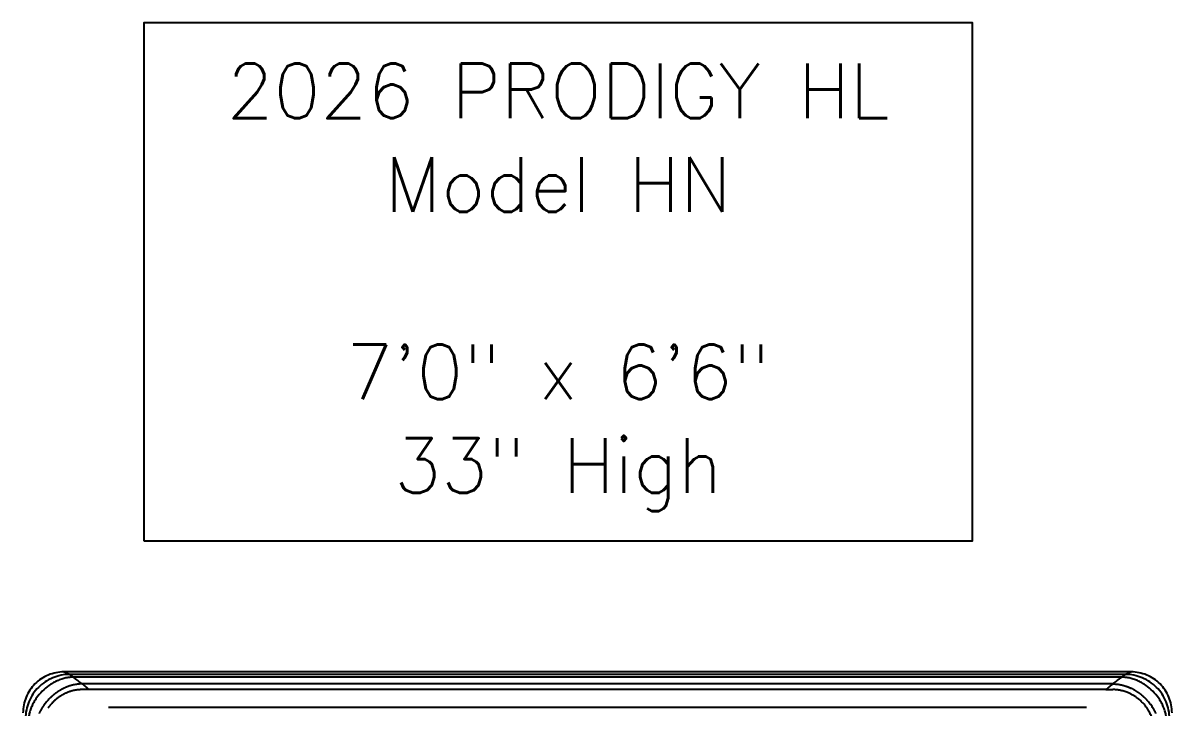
# Model space of a CAD drawing. Extents: x 0 to 84, y -21 to 126.
# Drawn here: x 0 to 84.1, y 75.5 to 125.6 of the extents above; entities that cross this region are included whole.
import ezdxf
from ezdxf.enums import TextEntityAlignment as Align

# ---------------------------------------------------------------- set-up
doc = ezdxf.new("R2010")
doc.units = 0
doc.header["$MEASUREMENT"] = 0
doc.layers.add('1', color=4, linetype='Continuous')
doc.layers.add('DIM', color=3, linetype='Continuous')
doc.styles.add('SIMPLEX', font='simplex')

# ---------------------------------------------------------------- blocks, each defined once
blk = doc.blocks.new('PRODIGY')
at = {"layer": '1', "color": 4, "linetype": 'Continuous', "lineweight": 25}
blk.add_line((81.097, 78.05), (2.999, 78.05), dxfattribs=at)
at = {"layer": '1', "color": 3, "linetype": 'Continuous', "lineweight": 25}
for p, q in [((80.68, 77.866), (3.416, 77.866)), ((80.404, 77.663), (3.693, 77.663)), ((79.771, 77.172), (4.326, 77.172)), ((4.581, 76.754), (4.328, 76.754)), ((4.835, 76.754), (4.581, 76.754)), ((79.262, 76.754), (4.835, 76.754)), ((6.248, 75.48), (39.402, 75.48)), ((39.402, 75.48), (47.723, 75.48)), ((47.723, 75.48), (77.849, 75.48))]:
    blk.add_line(p, q, dxfattribs=at)
at = {"layer": '1', "color": 3, "linetype": 'Continuous', "lineweight": 25, "flags": 128}
blk.add_lwpolyline([(79.642, 76.754), (79.705, 76.754), (79.768, 76.754)], dxfattribs=at)
at = {"layer": '1', "color": 4, "linetype": 'Continuous', "lineweight": 25}
for points in [[(2.999, 78.05), (2.803, 78.05), (2.41, 78.011), (1.844, 77.839), (1.322, 77.56), (0.865, 77.185), (0.489, 76.727), (0.21, 76.206), (0.039, 75.639), (0, 75.247), (0, 75.05)], [(84.097, 75.05), (84.097, 75.247), (84.058, 75.639), (83.886, 76.206), (83.607, 76.727), (83.232, 77.185), (82.774, 77.56), (82.253, 77.839), (81.686, 78.011), (81.294, 78.05), (81.097, 78.05)]]:
    blk.add_open_spline(points, degree=3, dxfattribs=at)
at = {"layer": '1', "color": 3, "linetype": 'Continuous', "lineweight": 25}
for points, knots in [([(3.416, 77.866), (3.205, 77.866), (2.993, 77.845), (2.579, 77.762), (2.375, 77.7), (1.985, 77.538), (1.798, 77.437), (1.446, 77.202), (1.118, 76.932), (0.848, 76.604), (0.613, 76.252), (0.512, 76.065), (0.35, 75.674), (0.288, 75.471), (0.205, 75.056), (0.184, 74.845), (0.184, 74.633)], [0, 0, 0, 0, 0.125, 0.125, 0.25, 0.25, 0.375, 0.375, 0.5, 0.625, 0.625, 0.75, 0.75, 0.875, 0.875, 1, 1, 1, 1]), ([(3.693, 77.663), (3.682, 77.663), (3.66, 77.663), (3.626, 77.662), (3.592, 77.661), (3.557, 77.66), (3.521, 77.658), (3.485, 77.655), (3.448, 77.652), (3.411, 77.648), (3.336, 77.64), (3.217, 77.623), (3.067, 77.592), (2.909, 77.55), (2.744, 77.498), (2.587, 77.437), (2.392, 77.35), (2.167, 77.231), (1.808, 76.998), (1.398, 76.651), (1.051, 76.242), (0.819, 75.883), (0.694, 75.646), (0.608, 75.45), (0.549, 75.296), (0.5, 75.143), (0.458, 74.985), (0.427, 74.832), (0.408, 74.704), (0.398, 74.609), (0.393, 74.543), (0.389, 74.478), (0.387, 74.417), (0.387, 74.376), (0.387, 74.357)], [0, 0, 0, 0, 0.006446, 0.013017, 0.019711, 0.026531, 0.033476, 0.040547, 0.047745, 0.055071, 0.062524, 0.09179, 0.12504, 0.152059, 0.187559, 0.226427, 0.25008, 0.312586, 0.375093, 0.499999, 0.624908, 0.687415, 0.749921, 0.781182, 0.812441, 0.846473, 0.87496, 0.908277, 0.937477, 0.950939, 0.963919, 0.97642, 0.988446, 1, 1, 1, 1]), ([(2.999, 78.05), (3.009, 78.047), (3.027, 78.04), (3.055, 78.03), (3.083, 78.02), (3.111, 78.009), (3.139, 77.998), (3.167, 77.987), (3.195, 77.975), (3.223, 77.962), (3.251, 77.95), (3.278, 77.937), (3.306, 77.923), (3.334, 77.91), (3.361, 77.896), (3.389, 77.881), (3.407, 77.871), (3.416, 77.866)], [0, 0, 0, 0, 0.067336, 0.134577, 0.201722, 0.268771, 0.335725, 0.402584, 0.469346, 0.536013, 0.602585, 0.66906, 0.73544, 0.801724, 0.867912, 0.934004, 1, 1, 1, 1]), ([(3.416, 77.866), (3.427, 77.859), (3.449, 77.845), (3.519, 77.794), (3.601, 77.733), (3.662, 77.687), (3.693, 77.663)], [0, 0, 0, 0, 0.249323, 0.499281, 0.749557, 1, 1, 1, 1]), ([(4.326, 77.172), (4.22, 77.255), (4.115, 77.337), (3.904, 77.501), (3.798, 77.582), (3.693, 77.663)], [0, 0, 0, 0, 0.5, 0.5, 1, 1, 1, 1]), ([(80.404, 77.663), (80.409, 77.667), (80.418, 77.674), (80.432, 77.685), (80.446, 77.695), (80.459, 77.705), (80.471, 77.714), (80.483, 77.723), (80.506, 77.741), (80.537, 77.764), (80.577, 77.794), (80.612, 77.82), (80.636, 77.837), (80.65, 77.847), (80.659, 77.852), (80.666, 77.857), (80.672, 77.861), (80.677, 77.864), (80.679, 77.865), (80.68, 77.866)], [0, 0, 0, 0, 0.0393665, 0.0775355, 0.1144965, 0.15024, 0.1847576, 0.2180418, 0.2500862, 0.3806191, 0.500067, 0.6302182, 0.7499662, 0.7940806, 0.8371451, 0.8792101, 0.9203318, 0.9605722, 1, 1, 1, 1]), ([(83.71, 74.357), (83.71, 74.368), (83.71, 74.39), (83.709, 74.423), (83.708, 74.457), (83.707, 74.492), (83.705, 74.528), (83.702, 74.563), (83.699, 74.6), (83.695, 74.637), (83.687, 74.711), (83.67, 74.828), (83.64, 74.977), (83.6, 75.133), (83.548, 75.297), (83.488, 75.451), (83.402, 75.646), (83.285, 75.872), (83.051, 76.235), (82.701, 76.649), (82.288, 76.999), (81.927, 77.232), (81.691, 77.357), (81.495, 77.443), (81.342, 77.501), (81.19, 77.55), (81.031, 77.591), (80.879, 77.622), (80.75, 77.641), (80.656, 77.651), (80.589, 77.657), (80.525, 77.661), (80.464, 77.663), (80.423, 77.663), (80.404, 77.663)], [0, 0, 0, 0, 0.006406, 0.012935, 0.019588, 0.026364, 0.033265, 0.040291, 0.047442, 0.05472, 0.062125, 0.091021, 0.123792, 0.150665, 0.185304, 0.224624, 0.24703, 0.309912, 0.373132, 0.499407, 0.625351, 0.688048, 0.750463, 0.78158, 0.812643, 0.846612, 0.875006, 0.908287, 0.937491, 0.95096, 0.963942, 0.97644, 0.988459, 1, 1, 1, 1]), ([(80.68, 77.866), (80.69, 77.871), (80.708, 77.881), (80.735, 77.896), (80.763, 77.91), (80.791, 77.923), (80.818, 77.937), (80.846, 77.95), (80.874, 77.962), (80.902, 77.975), (80.929, 77.987), (80.957, 77.998), (80.985, 78.009), (81.013, 78.02), (81.041, 78.03), (81.069, 78.04), (81.088, 78.047), (81.097, 78.05)], [0, 0, 0, 0, 0.065996, 0.132089, 0.198277, 0.264561, 0.330941, 0.397416, 0.463988, 0.530655, 0.597418, 0.664276, 0.73123, 0.798279, 0.865424, 0.932664, 1, 1, 1, 1]), ([(83.913, 74.633), (83.913, 74.845), (83.892, 75.056), (83.809, 75.471), (83.747, 75.674), (83.585, 76.065), (83.484, 76.252), (83.249, 76.604), (82.979, 76.932), (82.65, 77.202), (82.299, 77.437), (82.112, 77.538), (81.721, 77.7), (81.518, 77.762), (81.103, 77.845), (80.892, 77.866), (80.68, 77.866)], [0, 0, 0, 0, 0.125, 0.125, 0.25, 0.25, 0.375, 0.375, 0.5, 0.625, 0.625, 0.75, 0.75, 0.875, 0.875, 1, 1, 1, 1]), ([(3.035, 76.872), (3.023, 76.866), (3.001, 76.856), (2.967, 76.839), (2.933, 76.822), (2.9, 76.805), (2.867, 76.788), (2.834, 76.77), (2.801, 76.752), (2.768, 76.733), (2.736, 76.714), (2.703, 76.695), (2.671, 76.676), (2.639, 76.656), (2.607, 76.636), (2.575, 76.615), (2.544, 76.594), (2.513, 76.573), (2.481, 76.551), (2.45, 76.529), (2.42, 76.507), (2.389, 76.485), (2.359, 76.462), (2.328, 76.438), (2.298, 76.415), (2.268, 76.391), (2.238, 76.366), (2.209, 76.342), (2.179, 76.317), (2.15, 76.291), (2.121, 76.266), (2.092, 76.24), (2.063, 76.213), (2.035, 76.186), (2.006, 76.159), (1.978, 76.132), (1.919, 76.074), (1.832, 75.983), (1.721, 75.857), (1.615, 75.728), (1.534, 75.618), (1.473, 75.531), (1.431, 75.468), (1.39, 75.405), (1.351, 75.341), (1.314, 75.277), (1.277, 75.212), (1.243, 75.147), (1.21, 75.081), (1.189, 75.037), (1.178, 75.015)], [0, 0, 0, 0, 0.014028, 0.028053, 0.042075, 0.056098, 0.070123, 0.084151, 0.098184, 0.112224, 0.12627, 0.140327, 0.154393, 0.168472, 0.182564, 0.196672, 0.210795, 0.224937, 0.239097, 0.253279, 0.267481, 0.281707, 0.295957, 0.310233, 0.324536, 0.338868, 0.353231, 0.367625, 0.382052, 0.396514, 0.411011, 0.425546, 0.440118, 0.454731, 0.469384, 0.48408, 0.49882, 0.562091, 0.624853, 0.687215, 0.749288, 0.777729, 0.805999, 0.834109, 0.862068, 0.889888, 0.917579, 0.945153, 0.972623, 1, 1, 1, 1]), ([(4.326, 77.172), (4.325, 77.172), (4.322, 77.172), (4.317, 77.172), (4.313, 77.172), (4.308, 77.172), (4.304, 77.172), (4.299, 77.172), (4.295, 77.172), (4.29, 77.172), (4.286, 77.171), (4.281, 77.171), (4.276, 77.171), (4.272, 77.171), (4.267, 77.171), (4.262, 77.171), (4.258, 77.171), (4.253, 77.171), (4.248, 77.171), (4.231, 77.17), (4.202, 77.169), (4.146, 77.166), (4.078, 77.161), (3.968, 77.149), (3.831, 77.129), (3.702, 77.102), (3.605, 77.079), (3.541, 77.061), (3.477, 77.043), (3.414, 77.023), (3.35, 77.001), (3.287, 76.978), (3.223, 76.954), (3.16, 76.928), (3.097, 76.901), (3.056, 76.881), (3.035, 76.872)], [0, 0, 0, 0, 0.00326, 0.006541, 0.009845, 0.013171, 0.016518, 0.019887, 0.023278, 0.026691, 0.030125, 0.033582, 0.037062, 0.040564, 0.044088, 0.047635, 0.051204, 0.054796, 0.05841, 0.062047, 0.093061, 0.124126, 0.185979, 0.247837, 0.371563, 0.495806, 0.545206, 0.594776, 0.644537, 0.694507, 0.744715, 0.79518, 0.845919, 0.896954, 0.948307, 1, 1, 1, 1]), ([(4.328, 76.754), (4.317, 76.754), (4.295, 76.754), (4.262, 76.753), (4.229, 76.752), (4.197, 76.751), (4.164, 76.749), (4.131, 76.747), (4.098, 76.745), (4.065, 76.742), (3.994, 76.735), (3.884, 76.72), (3.765, 76.698), (3.674, 76.678), (3.61, 76.662), (3.547, 76.645), (3.484, 76.626), (3.422, 76.606), (3.36, 76.585), (3.298, 76.562), (3.237, 76.538), (3.196, 76.52), (3.176, 76.512)], [0, 0, 0, 0, 0.027666, 0.055347, 0.083046, 0.110766, 0.138513, 0.166289, 0.194098, 0.221945, 0.249832, 0.3761, 0.501373, 0.55655, 0.611719, 0.666908, 0.722143, 0.777454, 0.832868, 0.888412, 0.944114, 1, 1, 1, 1]), ([(4.453, 77.078), (4.446, 77.083), (4.433, 77.094), (4.414, 77.109), (4.395, 77.123), (4.377, 77.136), (4.359, 77.149), (4.342, 77.161), (4.331, 77.168), (4.326, 77.172)], [0, 0, 0, 0, 0.160833, 0.315715, 0.46464, 0.607616, 0.744528, 0.875256, 1, 1, 1, 1]), ([(4.713, 76.858), (4.707, 76.863), (4.692, 76.876), (4.664, 76.9), (4.627, 76.932), (4.586, 76.968), (4.545, 77.002), (4.511, 77.031), (4.48, 77.056), (4.462, 77.071), (4.453, 77.078)], [0, 0, 0, 0, 0.067163, 0.172656, 0.316495, 0.498622, 0.650247, 0.784328, 0.900916, 1, 1, 1, 1]), ([(4.835, 76.754), (4.828, 76.759), (4.816, 76.77), (4.796, 76.786), (4.776, 76.803), (4.756, 76.82), (4.734, 76.839), (4.72, 76.851), (4.713, 76.858)], [0, 0, 0, 0, 0.150501, 0.307477, 0.470918, 0.640818, 0.817176, 1, 1, 1, 1]), ([(79.262, 76.754), (79.266, 76.758), (79.277, 76.766), (79.295, 76.782), (79.321, 76.803), (79.349, 76.828), (79.381, 76.856), (79.413, 76.883), (79.447, 76.913), (79.482, 76.943), (79.505, 76.963), (79.516, 76.972)], [0, 0, 0, 0, 0.051463, 0.12093, 0.20858, 0.352373, 0.451689, 0.589405, 0.726737, 0.863622, 1, 1, 1, 1]), ([(79.262, 76.754), (79.288, 76.754), (79.372, 76.754), (79.456, 76.754), (79.515, 76.754)], [0, 0, 0, 0, 0.304926, 1, 1, 1, 1]), ([(79.516, 76.972), (79.522, 76.978), (79.535, 76.988), (79.554, 77.004), (79.573, 77.02), (79.592, 77.036), (79.611, 77.052), (79.631, 77.068), (79.656, 77.087), (79.685, 77.11), (79.717, 77.133), (79.745, 77.154), (79.762, 77.166), (79.771, 77.172)], [0, 0, 0, 0, 0.073536, 0.147967, 0.22329, 0.299501, 0.376595, 0.454566, 0.533409, 0.671724, 0.795677, 0.905133, 1, 1, 1, 1]), ([(82.801, 73.721), (82.801, 73.733), (82.801, 73.756), (82.8, 73.79), (82.799, 73.824), (82.798, 73.858), (82.796, 73.892), (82.794, 73.926), (82.791, 73.96), (82.788, 73.994), (82.784, 74.029), (82.78, 74.063), (82.776, 74.097), (82.771, 74.131), (82.766, 74.165), (82.76, 74.199), (82.754, 74.233), (82.748, 74.267), (82.733, 74.337), (82.709, 74.443), (82.668, 74.584), (82.62, 74.723), (82.565, 74.861), (82.503, 74.997), (82.412, 75.173), (82.282, 75.385), (82.133, 75.584), (82.003, 75.735), (81.865, 75.879), (81.681, 76.047), (81.469, 76.208), (81.274, 76.333), (81.1, 76.429), (80.89, 76.528), (80.643, 76.622), (80.428, 76.678), (80.284, 76.707), (80.211, 76.72), (80.139, 76.73), (80.07, 76.738), (80.006, 76.744), (79.946, 76.749), (79.887, 76.752), (79.827, 76.754), (79.788, 76.754), (79.768, 76.754)], [0, 0, 0, 0, 0.0072055, 0.0144095, 0.0216132, 0.0288177, 0.036024, 0.0432331, 0.0504462, 0.0576643, 0.0648885, 0.0721199, 0.0793595, 0.0866083, 0.0938675, 0.1011381, 0.1084211, 0.1157176, 0.1230285, 0.1538958, 0.1845721, 0.2156982, 0.2470199, 0.278516, 0.3098973, 0.3727216, 0.43562, 0.4669294, 0.4985528, 0.561602, 0.6244991, 0.6665083, 0.7084349, 0.7502924, 0.8128895, 0.8751948, 0.8907974, 0.9061942, 0.9216303, 0.9371755, 0.949839, 0.9624478, 0.9750072, 0.9875228, 1, 1, 1, 1]), ([(79.771, 77.172), (79.782, 77.172), (79.804, 77.172), (79.839, 77.171), (79.874, 77.17), (79.91, 77.168), (79.948, 77.166), (79.987, 77.163), (80.027, 77.16), (80.068, 77.156), (80.11, 77.151), (80.153, 77.145), (80.197, 77.139), (80.242, 77.132), (80.288, 77.124), (80.335, 77.114), (80.384, 77.104), (80.416, 77.097), (80.432, 77.093)], [0, 0, 0, 0, 0.049682, 0.101047, 0.1541, 0.208846, 0.265289, 0.323436, 0.383291, 0.444862, 0.508154, 0.573174, 0.639929, 0.708427, 0.778674, 0.85068, 0.924452, 1, 1, 1, 1]), ([(80.432, 77.093), (80.443, 77.09), (80.465, 77.085), (80.497, 77.077), (80.528, 77.069), (80.559, 77.06), (80.598, 77.049), (80.646, 77.035), (80.701, 77.017), (80.737, 77.004), (80.756, 76.998)], [0, 0, 0, 0, 0.098609, 0.1963, 0.293071, 0.388924, 0.483859, 0.655844, 0.827888, 1, 1, 1, 1]), ([(80.756, 76.998), (80.765, 76.994), (80.785, 76.987), (80.818, 76.975), (80.856, 76.96), (80.899, 76.943), (80.941, 76.926), (80.982, 76.908), (81.02, 76.891), (81.052, 76.877), (81.07, 76.868), (81.074, 76.866)], [0, 0, 0, 0, 0.086241, 0.187924, 0.305078, 0.43774, 0.585951, 0.700996, 0.829008, 0.953206, 1, 1, 1, 1]), ([(82.149, 76.102), (82.139, 76.112), (82.12, 76.131), (82.09, 76.16), (82.06, 76.188), (82.03, 76.216), (82, 76.244), (81.97, 76.271), (81.939, 76.298), (81.908, 76.324), (81.877, 76.35), (81.846, 76.376), (81.815, 76.402), (81.783, 76.427), (81.751, 76.451), (81.719, 76.476), (81.687, 76.5), (81.619, 76.549), (81.515, 76.62), (81.4, 76.692), (81.311, 76.743), (81.252, 76.776), (81.193, 76.807), (81.134, 76.838), (81.094, 76.856), (81.074, 76.866)], [0, 0, 0, 0, 0.031172, 0.062263, 0.093277, 0.124216, 0.155084, 0.185884, 0.216619, 0.247292, 0.277906, 0.308464, 0.338969, 0.369425, 0.399833, 0.430198, 0.460521, 0.490808, 0.618923, 0.746789, 0.798645, 0.849878, 0.900503, 0.950537, 1, 1, 1, 1]), ([(3.176, 76.512), (3.165, 76.507), (3.145, 76.498), (3.113, 76.484), (3.083, 76.47), (3.052, 76.455), (3.021, 76.44), (2.991, 76.424), (2.961, 76.408), (2.93, 76.392), (2.901, 76.376), (2.871, 76.359), (2.841, 76.342), (2.812, 76.324), (2.76, 76.293), (2.688, 76.246), (2.597, 76.183), (2.507, 76.116), (2.421, 76.047), (2.336, 75.974), (2.255, 75.899), (2.176, 75.821), (2.11, 75.752), (2.057, 75.693), (2.016, 75.644), (1.976, 75.595), (1.936, 75.546), (1.898, 75.495), (1.86, 75.444), (1.836, 75.409), (1.824, 75.392)], [0, 0, 0, 0, 0.019178, 0.038354, 0.057531, 0.07671, 0.095895, 0.115088, 0.134291, 0.153506, 0.172736, 0.191983, 0.21125, 0.230538, 0.249851, 0.312367, 0.375243, 0.437807, 0.50024, 0.562581, 0.625145, 0.687742, 0.750157, 0.785845, 0.82151, 0.857167, 0.89283, 0.928514, 0.964232, 1, 1, 1, 1]), ([(82.918, 75.016), (82.913, 75.028), (82.901, 75.052), (82.884, 75.087), (82.866, 75.123), (82.847, 75.158), (82.829, 75.193), (82.809, 75.228), (82.79, 75.263), (82.748, 75.336), (82.681, 75.445), (82.586, 75.586), (82.485, 75.722), (82.4, 75.828), (82.334, 75.905), (82.289, 75.955), (82.243, 76.005), (82.196, 76.054), (82.165, 76.086), (82.149, 76.102)], [0, 0, 0, 0, 0.029712, 0.059437, 0.089177, 0.118937, 0.14872, 0.178531, 0.208371, 0.238245, 0.366511, 0.494777, 0.620342, 0.747415, 0.797944, 0.848454, 0.898957, 0.949468, 1, 1, 1, 1])]:
    blk.add_open_spline(points, degree=3, knots=knots, dxfattribs=at)
for points in [[(79.771, 77.172), (79.982, 77.338), (80.193, 77.502), (80.404, 77.663)], [(79.515, 76.754), (79.557, 76.754), (79.6, 76.754), (79.642, 76.754)]]:
    blk.add_open_spline(points, degree=3, dxfattribs=at)

msp = doc.modelspace()

# ---------------------------------------------------------------- linework, layer by layer
at = {"layer": 'DIM', "color": 4}
msp.add_lwpolyline([(8.837, 87.654), (69.504, 87.654), (69.504, 125.559), (8.837, 125.559)], close=True, dxfattribs=at)

# ---------------------------------------------------------------- block references
at = {"layer": '1'}
msp.add_blockref('PRODIGY', (0, 0), dxfattribs=at)

# ---------------------------------------------------------------- texts
at = {"layer": 'DIM', "style": 'SIMPLEX'}
for s, p in [('2026 PRODIGY HL', (39.171, 118.583)), ('Model HN', (39.171, 111.726)), ('7\'0" x 6\'6"', (39.171, 98.011)), ('33" High', (39.171, 91.154))]:
    msp.add_text(s, height=4, dxfattribs=at).set_placement(p, align=Align.CENTER)

doc.saveas('drawing.dxf')
